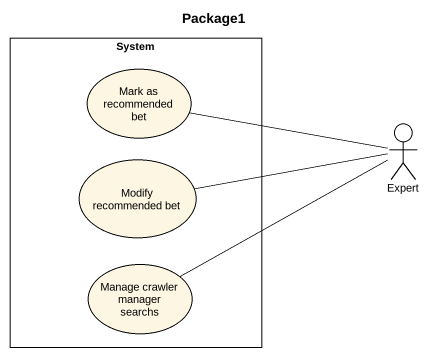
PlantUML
@startuml
title Package1
rectangle System {
  usecase "Mark as recommended bet" as Mark_as_recommended_bet
  usecase "Modify recommended bet" as Modify_recommended_bet
  usecase "Manage crawler manager searchs" as Manage_crawler_manager
}
actor Expert
Expert -left- Mark_as_recommended_bet
Expert -left- Modify_recommended_bet
Expert -left- Manage_crawler_manager
@enduml
